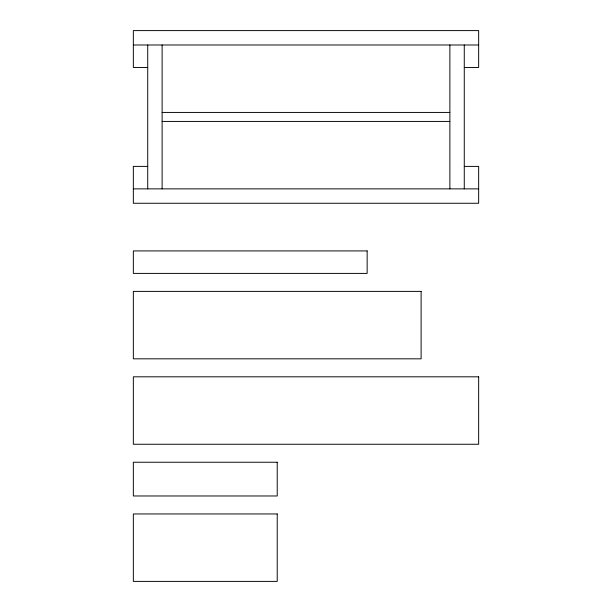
<?xml version="1.0" encoding="UTF-8"?>
<svg xmlns="http://www.w3.org/2000/svg" width="612" height="612" viewBox="0 0 612 612"><rect width="100%" height="100%" fill="white"/><g stroke="black" fill="none" stroke-linecap="round" stroke-linejoin="round"><path stroke-width="0.92" d="M133.34 44.99L478.661 44.99M147.729 67.473L133.34 67.473L133.34 30.6L478.661 30.6L478.661 67.473L464.271 67.473M162.119 112.432L449.881 112.432M162.119 121.428L449.881 121.428M147.729 166.388L133.34 166.388L133.34 203.261L478.661 203.261L478.661 166.388L464.271 166.388M133.34 188.871L478.661 188.871M464.271 44.99L464.271 188.871M449.881 44.99L449.881 188.871M162.119 44.99L162.119 188.871M147.729 44.99L147.729 188.871M367.146 250.92L133.34 250.92L133.34 273.403L367.146 273.403L367.146 250.92M421.11 291.388L133.34 291.388L133.34 358.831L421.11 358.831L421.11 291.388M478.661 376.816L133.34 376.816L133.34 444.258L478.661 444.258L478.661 376.816M277.221 462.244L133.34 462.244L133.34 495.972L277.221 495.972L277.221 462.244M277.221 513.958L133.34 513.958L133.34 581.4L277.221 581.4L277.221 513.958"/></g></svg>
